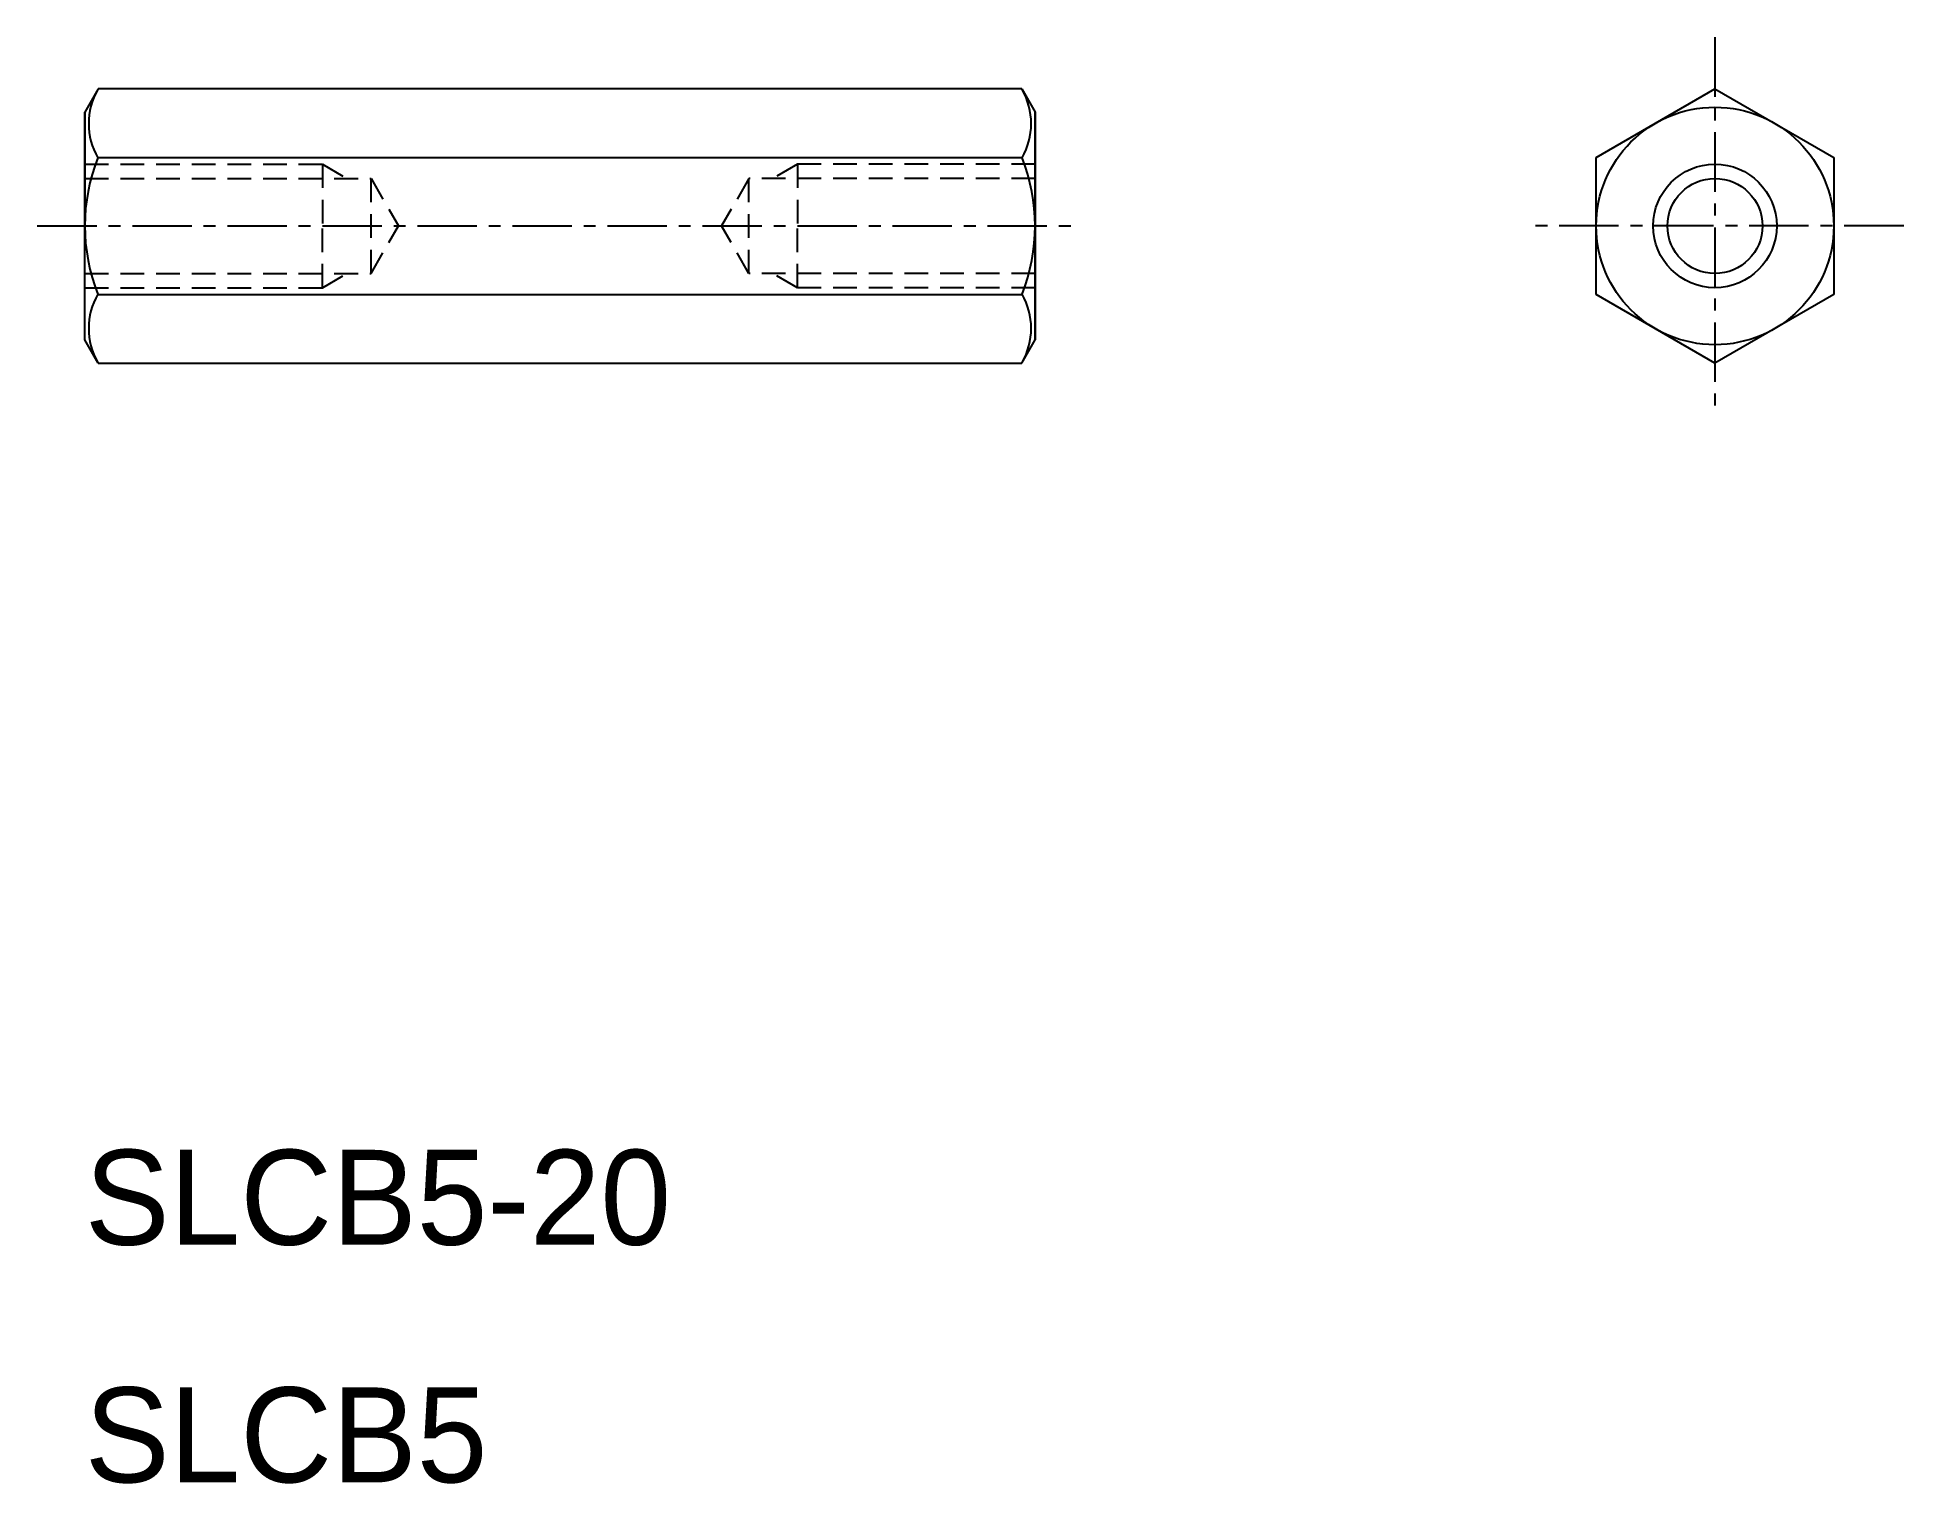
# Model space of a CAD drawing. Extents: x -54.6 to -15.3, y -86.9 to -56.5.
import ezdxf

# ---------------------------------------------------------------- set-up
doc = ezdxf.new("R2010")
doc.units = 0
doc.linetypes.add('CENTER', pattern=[2, 1.25, -0.25, 0.25, -0.25])
doc.linetypes.add('DASHED', pattern=[0.75, 0.5, -0.25])
doc.layers.get('0').update_dxf_attribs({"linetype": 'CONTINUOUS'})
doc.layers.add('CENTER', color=1, linetype='CENTER')

msp = doc.modelspace()

# ---------------------------------------------------------------- linework, layer by layer
at = {"color": 7, "linetype": 'CONTINUOUS'}
for p, q in [((-53.297, -57.58), (-53.579, -58.069)), ((-33.861, -57.58), (-53.297, -57.58)), ((-33.861, -57.58), (-33.579, -58.069)), ((-21.77, -59.023), (-19.27, -57.58)), ((-19.27, -57.58), (-16.77, -59.023)), ((-53.579, -62.864), (-53.579, -58.069)), ((-53.579, -58.069), (-53.579, -60.466)), ((-33.579, -58.069), (-33.579, -62.864)), ((-33.579, -58.069), (-33.579, -62.864)), ((-33.579, -62.864), (-33.579, -58.069)), ((-53.579, -59.268), (-53.579, -59.267)), ((-53.302, -59.023), (-33.856, -59.023)), ((-33.579, -59.268), (-33.579, -59.267)), ((-21.77, -61.91), (-21.77, -59.023)), ((-16.77, -59.023), (-16.77, -61.91)), ((-53.579, -60.466), (-53.579, -60.466)), ((-33.579, -60.466), (-33.579, -60.466)), ((-53.302, -61.91), (-33.856, -61.91)), ((-19.27, -63.353), (-21.77, -61.91)), ((-16.77, -61.91), (-19.27, -63.353)), ((-53.297, -63.353), (-53.579, -62.864)), ((-33.861, -63.353), (-33.579, -62.864)), ((-53.297, -63.353), (-33.861, -63.353))]:
    msp.add_line(p, q, dxfattribs=at)
at = {"color": 3, "linetype": 'DASHED'}
for p, q in [((-53.579, -59.166), (-48.579, -59.166)), ((-48.579, -59.166), (-48.579, -60.466)), ((-48.579, -59.166), (-48.059, -59.466)), ((-38.579, -59.166), (-39.099, -59.466)), ((-38.579, -59.166), (-38.579, -60.466)), ((-33.579, -59.166), (-38.579, -59.166)), ((-53.579, -59.466), (-47.556, -59.466)), ((-47.556, -61.466), (-47.556, -59.466)), ((-47.556, -59.466), (-46.979, -60.466)), ((-39.602, -59.466), (-40.179, -60.466)), ((-39.602, -61.466), (-39.602, -59.466)), ((-33.579, -59.466), (-39.602, -59.466)), ((-48.579, -61.766), (-48.579, -60.466)), ((-47.556, -61.466), (-46.979, -60.466)), ((-39.602, -61.466), (-40.179, -60.466)), ((-38.579, -61.766), (-38.579, -60.466)), ((-53.579, -61.466), (-47.556, -61.466)), ((-48.579, -61.766), (-48.059, -61.466)), ((-33.579, -61.466), (-39.602, -61.466)), ((-38.579, -61.766), (-39.099, -61.466)), ((-53.579, -61.766), (-48.579, -61.766)), ((-33.579, -61.766), (-38.579, -61.766))]:
    msp.add_line(p, q, dxfattribs=at)
at = {"color": 7, "linetype": 'CONTINUOUS'}
for radius in [2.5, 1]:
    msp.add_circle((-19.27, -60.466), radius, dxfattribs=at)
at = {"color": 3, "linetype": 'CONTINUOUS'}
msp.add_circle((-19.27, -60.466), 1.3, dxfattribs=at)
at = {"color": 7, "linetype": 'CONTINUOUS'}
for centre, radius, start, end in [((-52.061, -58.312), 1.437, 150, 210), ((-35.098, -58.312), 1.437, 330, 30), ((-49.683, -60.466), 3.896, 158.3665, 201.6335), ((-37.476, -60.466), 3.896, 338.3665, 21.6335), ((-52.061, -62.621), 1.437, 150, 210), ((-35.098, -62.621), 1.437, 330, 30)]:
    msp.add_arc(centre, radius, start, end, dxfattribs=at)
at = {"layer": 'CENTER', "color": 1, "linetype": 'CENTER'}
for p, q in [((-19.27, -56.495), (-19.27, -64.438)), ((-54.579, -60.466), (-32.579, -60.466)), ((-15.298, -60.466), (-23.241, -60.466))]:
    msp.add_line(p, q, dxfattribs=at)

# ---------------------------------------------------------------- texts
at = {"color": 7, "linetype": 'CONTINUOUS'}
for s, p in [('SLCB5-20', (-53.579, -81.912)), ('SLCB5', (-53.579, -86.912))]:
    msp.add_text(s, height=2, dxfattribs=at).set_placement(p)

doc.saveas('drawing.dxf')
